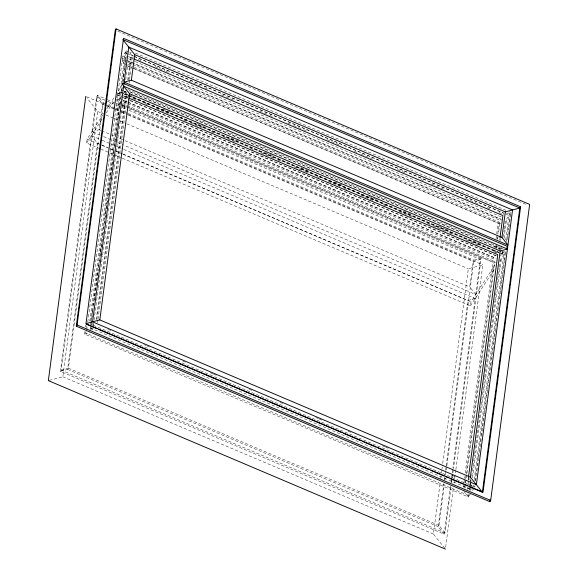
<?xml version="1.0" encoding="UTF-8"?>
<svg xmlns="http://www.w3.org/2000/svg" width="578" height="578" viewBox="0 0 578 578"><rect width="100%" height="100%" fill="white"/><g stroke="black" fill="none" stroke-linecap="round" stroke-linejoin="round"><path stroke-width="0.43" stroke-dasharray="2.89 2.17" d="M99.915 148.676L86.621 143.033L87.148 139.009L102.797 114.95M450.529 485.997L444.186 534.202L60.379 371.351L91.403 135.686L101.374 139.912M100.24 135.18L91.931 131.654L96.548 96.605L106.518 100.832M450.992 487.333L444.981 532.981L61.174 370.122L97.342 95.377L106.482 99.257M49.202 380.403L62.836 376.769L97.761 111.496L86.859 97.783M60.379 371.351L67.619 369.421L97.393 143.228L91.403 135.686M91.931 131.654L99.17 129.725L102.537 104.148L96.548 96.605M61.174 370.122L68.414 368.193L103.339 102.92L97.342 95.377M468.772 494.277L468.418 496.957L84.605 334.098L84.959 331.418M85.544 326.96L85.782 325.176M86.108 327.516L86.346 325.732M86.714 330.146L87.307 325.681M87.777 322.112L117.623 95.37L122.608 97.487M89.814 321.108L120.014 91.692L127.492 94.864M90.305 324.626L90.659 321.953M90.775 321.057L121.214 89.857L123.706 90.912M121.741 85.833L126.358 50.777L128.851 51.832M91.216 322.51L93.217 307.337M93.333 306.441L94.626 296.622M94.741 295.734L95.334 291.269M95.449 290.373L98.267 268.951M98.39 268.062L99.683 258.236M99.799 257.347L102.617 235.925M102.739 235.029L103.325 230.564M103.44 229.676L104.026 225.21M104.148 224.315L104.734 219.857M104.849 218.961L105.442 214.496M105.557 213.607L107.674 197.539M107.79 196.643L109.784 181.47M109.907 180.574L110.492 176.117M110.608 175.221L112.724 159.152M112.84 158.264L114.133 148.438M114.256 147.549L114.841 143.084M114.957 142.195L115.549 137.73M115.665 136.834L117.782 120.766M117.898 119.877L119.191 110.058M119.306 109.163L120.6 99.344M120.715 98.448L122.009 88.629M122.543 84.605L122.767 82.856M122.883 81.975L125.773 60.069M125.888 59.194L127.153 49.549M90.464 329.142L93.21 308.544M93.643 304.996L93.918 303.19M94.351 299.628L94.698 296.94M94.821 296.052L95.406 291.579M95.529 290.683L98.231 270.114M98.737 266.581L98.939 264.746M99.438 261.227L99.647 259.377M100.146 255.873L100.471 253.113M100.586 252.225L102.588 237.016M103.086 233.548L103.296 231.648M103.787 228.194L104.004 226.28M104.495 222.833L104.712 220.919M105.203 217.48L105.536 214.655M105.651 213.759L107.653 198.557M108.137 195.162L108.361 193.189M108.845 189.801L109.777 182.453M110.254 179.086L110.6 176.196M110.716 175.3L112.009 165.46M112.132 164.564L112.717 160.092M113.194 156.768L113.425 154.731M113.541 153.835L114.133 149.362M114.603 146.053L114.834 143.994M115.311 140.418L115.542 138.626M116.012 135.339L117.782 121.633M118.244 118.374L118.49 116.265M118.606 115.369L119.191 110.904M119.66 107.667L119.899 105.536M120.022 104.64L120.607 100.167M121.821 91.216L122.131 88.571M122.63 85.103L122.832 83.254M122.948 82.365L124.234 72.611M124.696 69.382L125.751 61.08M91.071 329.641L91.302 327.856M92.733 326.36L93.087 323.68M92.762 330.052L93.231 326.476M93.354 325.58L93.585 323.796M94.055 320.219L95.233 311.275M95.356 310.379L98.181 288.928M98.296 288.032L99.589 278.199M99.705 277.303L100.297 272.83M100.413 271.942L102.53 255.844M102.653 254.949L103.238 250.484M103.354 249.588L104.654 239.754M104.77 238.859L106.063 229.025M106.179 228.129L107.595 217.4M107.71 216.512L108.303 212.039M108.418 211.143L109.004 206.671M109.126 205.782L109.712 201.31M109.827 200.414L114.068 168.227M114.184 167.338L114.776 162.866M114.892 161.97L115.477 157.505M115.6 156.609L118.425 135.151M118.541 134.255L119.126 129.79M119.249 128.894L119.834 124.422M119.949 123.526L121.951 108.332M122.074 107.436L122.42 104.755L120.925 102.87M125.708 79.786L127.572 65.675L498.142 222.913L499.956 222.429L498.46 233.787M96.208 319.612L125.708 95.514L132.355 98.339M127.745 80.017L130.852 56.434L133.345 57.497M96.887 319.28L126.503 94.293L124.508 91.772M128.316 80.537L131.647 55.213L129.154 52.063M97.545 322.697L97.899 320.017M98.014 319.121L127.203 97.4L125.708 95.514M129.096 83.022L129.45 80.371M129.566 79.489L132.355 58.32L130.852 56.434M444.85 548.414L433.406 534.007L440.226 482.204M440.696 478.635L441.289 474.17M441.404 473.274L441.874 469.704M441.989 468.809L442.228 467.024M442.697 463.448L468.332 268.741L482.818 264.883L455.869 469.553M444.186 534.202L438.189 526.659L443.839 483.743M444.309 480.166L444.901 475.701M445.017 474.805L445.486 471.229M445.609 470.333L446.079 466.757M446.194 465.861L467.97 300.466L475.21 298.537L452.885 468.144M475.745 294.513L469.748 286.97L473.115 261.386L480.354 259.457L475.745 294.513L124.328 145.403M444.981 532.981L438.991 525.431L444.395 484.35M444.988 479.885L445.219 478.093M446.281 470.059L446.751 466.482M446.866 465.593L473.909 260.165L481.156 258.236L453.463 468.541M122.341 158.191L470.427 305.892L470.962 301.861L494.92 265.027M450.999 482.428L451.469 478.859M451.591 477.963L452.177 473.505M452.292 472.609L452.762 469.04M451.577 482.861L452.169 478.389M452.285 477.493L452.762 473.909M452.877 473.021L453.347 469.437M445.631 547.315L453.513 487.427M454.106 482.962L455.753 470.449M463.339 487.29L463.809 483.714M463.924 482.818L464.394 479.241M464.517 478.353L464.748 476.561M465.218 472.985L492.998 261.993L494.811 261.509L465.658 482.926M494.891 247.608L495.122 245.845M496.054 238.793L498.142 222.913M464.394 487.724L464.864 484.154M464.979 483.259L465.449 479.689M465.565 478.794L466.034 475.224M466.157 474.336L494.009 262.737L495.563 262.325M496.473 252.861L495.476 251.603L495.823 248.988M495.938 248.114L496.285 245.491M497.087 239.379L497.665 235.008M497.774 234.141L499.154 223.657L500.707 223.245M464.95 488.287L465.189 486.503M496.502 248.634L496.849 246.011M497.766 239.025L497.998 237.276M468.122 479.935L468.476 477.255M499.674 240.26L499.905 238.497M467.429 489.096L467.66 487.305M468.137 483.728L468.491 481.048M468.606 480.152L468.96 477.464M498.98 249.414L499.334 246.748M500.151 240.542L500.382 238.772M469.856 480.043L470.087 478.252M470.297 481.496L470.535 479.711M469.704 486.315L470.051 483.627M470.174 482.738L470.528 480.051M469.358 489.812L469.827 486.243M469.943 485.347L470.413 481.777M501.01 249.378L501.242 247.622M86.201 331.649L85.407 332.87L469.213 495.729L469.452 493.944M469.921 490.375L470.391 486.806M470.506 485.91L471.215 480.556M471.8 476.091L474.617 454.669M474.74 453.773L475.326 449.308M475.441 448.42L476.034 443.955M476.149 443.059L480.376 410.929M480.499 410.033L481.084 405.568M481.199 404.679L484.725 377.896M484.841 377.008L485.433 372.543M485.549 371.647L489.783 339.51M489.898 338.621L490.484 334.156M490.606 333.26L491.192 328.803M491.307 327.907L491.892 323.442M492.015 322.553L494.833 301.131M494.949 300.235L496.242 290.416M496.365 289.52L499.182 268.098M499.298 267.209L499.891 262.744M500.006 261.848L500.237 260.064M501.119 253.41L500.772 256.04L504.356 250.527M503.308 236.756L504.233 229.748M504.348 228.874L505.382 220.984L510.164 213.636L507.672 212.574M470.882 490.317L471.113 488.533M471.229 487.644L472.053 481.395M472.522 477.825L501.437 258.229M502.311 251.575L501.964 254.197L118.158 91.346L122.767 56.29L127.752 58.407M504.045 238.425L506.581 219.149M473.274 486.647L473.505 484.863M474.213 479.502L503.828 254.551L499.674 252.788M505.743 240.007L508.972 215.471L504.818 213.708M474.935 481.236L505.02 252.716L501.697 251.3M506.473 241.676L510.164 213.636M475.029 485.368L474.791 487.153L472.797 484.639M475.615 480.903L478.555 458.585M478.671 457.697L479.964 447.878M480.08 446.982L481.373 437.163M481.496 436.267L484.313 414.845M484.429 413.956L485.014 409.491M485.137 408.595L486.43 398.777M486.546 397.888L489.364 376.459M489.487 375.57L490.072 371.105M490.187 370.209L490.78 365.751M490.895 364.855L491.481 360.39M491.596 359.502L494.421 338.079M494.537 337.184L495.83 327.365M495.946 326.469L496.538 322.011M496.654 321.115L498.063 310.4M498.178 309.512L499.471 299.693M499.587 298.797L500.88 288.978M501.003 288.09L504.529 261.307M504.645 260.411L505.822 251.488L501.162 252.731M507.39 239.574L508.886 228.18M509.001 227.306L510.851 213.282M121.575 58.132L126.358 50.777M106.713 108.939L115.022 96.158M122.847 84.135L116.958 93.181L121.113 94.944M86.621 143.033L102.754 118.23M106.179 112.963L114.003 100.94M122.803 87.408L116.431 97.212L120.585 98.968M90.825 329.301L91.779 327.834M499.341 249.566L500.302 248.092M470.427 305.892L494.876 268.3M499.768 260.786L505.642 251.762M467.79 489.255L468.744 487.781M469.213 495.729L470.413 493.894M473.996 488.381L472.804 490.216L88.99 327.358M116.937 94.2L121.597 92.964M93.311 323.68L90.984 324.294L473.96 486.799M506.306 213.65L510.966 212.408L509.305 211.7M84.605 334.098L90.038 332.653M117.753 31.183L527.187 204.908M135.462 53.075L505.981 210.291M129.682 52.186L131.343 52.894M131.647 55.213L133.308 55.914M134.139 56.268L503.872 213.152M126.82 53.321L125.159 52.612L120.549 87.668L122.211 88.376M127.651 53.675L133.467 56.138M134.298 56.492L503.987 213.354M138.33 59.606L140.822 60.668M154.947 66.658L164.918 70.892M165.749 71.246L168.241 72.301M189.013 81.115L200.645 86.05M204.8 87.813L207.292 88.868M221.417 94.864L234.711 100.507M259.638 111.077L268.777 114.957M269.608 115.311L273.762 117.074M287.887 123.063L290.38 124.126M293.703 125.534L302.836 129.414M303.667 129.761L306.159 130.823M326.931 139.638L340.225 145.273M354.35 151.27L356.843 152.325M360.997 154.088L372.629 159.022M397.556 169.6L406.695 173.479M420.82 179.476L423.313 180.531M431.622 184.057L444.085 189.346M465.687 198.507L478.15 203.796M487.29 207.675L489.783 208.73M498.922 212.61L503.908 214.727M128.258 56.514L133.243 58.631M128.583 58.761L134.399 61.225M135.23 61.579L501.596 217.032M122.406 58.479L125.729 59.888M126.56 60.242L501.234 219.221M127.528 60.9L501.177 219.438M122.442 60.061L127.427 62.171M128.258 62.525L501.263 220.803M127.731 64.49L133.547 66.961M134.378 67.315L499.956 222.429M126.936 65.719L133.583 68.536M134.414 68.89L499.154 223.657M127.789 89.525L503.294 248.851M129.689 91.548L501.032 249.111M130.317 92.155L500.837 249.371M124.537 91.266L126.199 91.974M124.198 91.252L127.521 92.661M124.393 91.403L126.055 92.112M124.053 92.444L129.869 94.908M130.7 95.262L134.855 97.025M163.104 109.011L172.244 112.891M197.17 123.461L206.31 127.341M231.236 137.918L240.369 141.798M265.295 152.375L274.434 156.248M301.022 167.533L310.162 171.413M335.088 181.983L344.228 185.863M369.154 196.441L376.632 199.612M403.22 210.898L412.36 214.77M438.948 226.056L444.764 228.52M445.595 228.874L448.087 229.928M473.014 240.506L482.153 244.386M126.503 94.293L128.164 94.994M128.995 95.348L498.727 252.232M128.323 95.218L498.843 252.434M123.258 93.665L495.476 251.603M133.186 98.686L135.678 99.748M144.818 103.621L147.311 104.683M156.45 108.563L169.744 114.198M183.869 120.195L186.362 121.25M190.516 123.013L202.148 127.948M211.288 131.827L213.781 132.882M222.92 136.762L236.214 142.405M250.339 148.394L252.832 149.456M261.133 152.982L270.273 156.855M271.104 157.209L273.596 158.271M277.751 160.034L280.243 161.089M294.368 167.085L304.339 171.312M305.17 171.666L307.662 172.721M316.802 176.601L319.294 177.656M328.434 181.535L340.066 186.47M344.221 188.233L346.713 189.295M360.838 195.285L374.132 200.927M383.272 204.807L385.764 205.862M399.058 211.505L408.198 215.377M409.029 215.731L413.183 217.494M427.308 223.491L429.801 224.546M433.124 225.955L442.264 229.834M443.095 230.189L445.587 231.243M449.742 233.006L452.234 234.061M466.359 240.058L479.653 245.701M493.778 251.69L496.271 252.752M123.945 95.948L128.099 97.711M121.944 95.298L127.76 97.761M116.994 94.763L122.811 97.227M123.641 97.581L129.458 100.045M130.288 100.399L496.647 255.852M123.439 97.841L129.255 100.305M130.086 100.659L496.451 256.112M121.416 99.322L127.232 101.793M128.063 102.147L496.083 258.301M123.215 100.326L496.032 258.518M117.298 99.141L122.276 101.251M123.107 101.605L495.288 259.529M122.587 103.57L494.811 261.509M122.42 104.755L128.237 107.219M129.067 107.573L492.998 261.993M121.792 104.799L494.009 262.737M107.313 99.611L115.622 103.13M116.453 103.484L121.438 105.601M122.269 105.955L128.085 108.418M128.916 108.772L481.156 258.236M107.349 101.186L115.651 104.712M116.481 105.066L121.467 107.176M122.298 107.53L128.114 110.001M128.945 110.347L480.354 259.457M103.339 102.92L114.971 107.855M115.802 108.209L120.788 110.326M121.618 110.68L127.435 113.144M128.265 113.498L473.909 260.165M86.599 96.764L105.709 104.871M106.54 105.218L114.841 108.743M115.672 109.098L120.657 111.214M121.488 111.568L127.304 114.032M128.135 114.386L482.818 264.883M102.537 104.148L105.861 105.557M106.692 105.911L115 109.437M115.831 109.791L120.816 111.901M121.647 112.255L127.463 114.726M128.294 115.08L473.115 261.386M97.761 111.496L105.239 114.675M106.07 115.022L113.548 118.201M114.379 118.548L119.364 120.665M120.195 121.019L126.011 123.49M126.842 123.837L468.332 268.741M99.17 129.725L100.832 130.433M101.663 130.787L469.748 286.97M103.563 136.589L123.497 145.049M102.205 140.266L109.676 143.438M110.506 143.792L116.323 146.256M117.153 146.61L122.969 149.081M123.8 149.427L475.21 298.537M97.393 143.228L100.717 144.637M101.547 144.991L107.364 147.455M110.687 148.871L115.672 150.981M116.503 151.335L122.319 153.806M123.15 154.16L467.97 300.466M87.148 139.009L98.78 143.944M102.104 145.353L109.582 148.524M110.412 148.878L122.037 153.813M122.868 154.167L470.962 301.861M100.745 149.03L109.047 152.556M109.878 152.903L114.863 155.02M115.694 155.374L121.51 157.837M108.079 329.366L112.233 331.129M143.806 344.524L146.299 345.579M147.13 345.933L149.623 346.988M182.858 361.091L185.35 362.153M210.276 372.723L212.769 373.785M213.6 374.139L217.754 375.902M249.328 389.297L251.82 390.352M280.07 402.339L284.224 404.101M315.79 417.497L318.283 418.559M319.114 418.905L323.268 420.668M348.194 431.246L350.687 432.308M382.26 445.703L384.753 446.758M385.584 447.112L389.738 448.875M452.054 475.318L456.208 477.081M68.414 368.193L438.991 525.431M67.619 369.421L438.189 526.659M62.836 376.769L433.406 534.007M122.276 61.239L125.274 65.011M463.924 491.293L468.418 496.957M116.633 99.691L120.13 104.091"/><path stroke-width="0.87" d="M85.768 96.41L48.35 380.627L445.4 549.1M76.289 326.187L115.26 30.128L116.062 28.9L529.65 204.388L490.671 500.454L489.877 501.675L76.289 326.187L77.084 324.959L116.062 28.9M86.144 323.564L99.821 319.916L129.595 93.723L123.605 86.18L507.412 249.039L500.172 250.968L129.595 93.723M131.372 80.226L501.95 237.464L507.946 245.007L124.133 82.155L131.372 80.226L134.739 54.643L122.753 39.557L519.803 208.029L482.384 492.246L469.09 486.604M468.476 477.255L497.781 254.645L128.865 98.108M500.021 237.616L502.925 215.565L134.017 59.028M482.384 492.246L470.391 477.153L500.172 250.968M501.95 237.464L505.317 211.888L519.803 208.029L520.597 206.801L123.555 38.329L85.978 323.731L483.02 492.203L520.597 206.801M506.725 249.458L507.144 246.235L123.338 83.384M489.877 501.675L490.108 499.891M134.739 54.643L505.317 211.888M99.821 319.916L470.391 477.153M86.165 324.128L96.967 328.709M98.628 329.417L342.003 432.684M343.664 433.384L361.106 440.79M362.767 441.491L376.061 447.134M377.723 447.834L395.164 455.24M396.826 455.941L410.113 461.584M411.774 462.292L414.267 463.346M415.929 464.047L429.223 469.69M430.885 470.398L444.171 476.034M445.833 476.742L448.326 477.796M449.987 478.497L463.274 484.14M464.936 484.848L467.429 485.903M77.084 324.959L490.671 500.454M128.749 47.1L92.581 321.845L476.388 484.704L512.556 209.959L128.749 47.1"/></g></svg>
